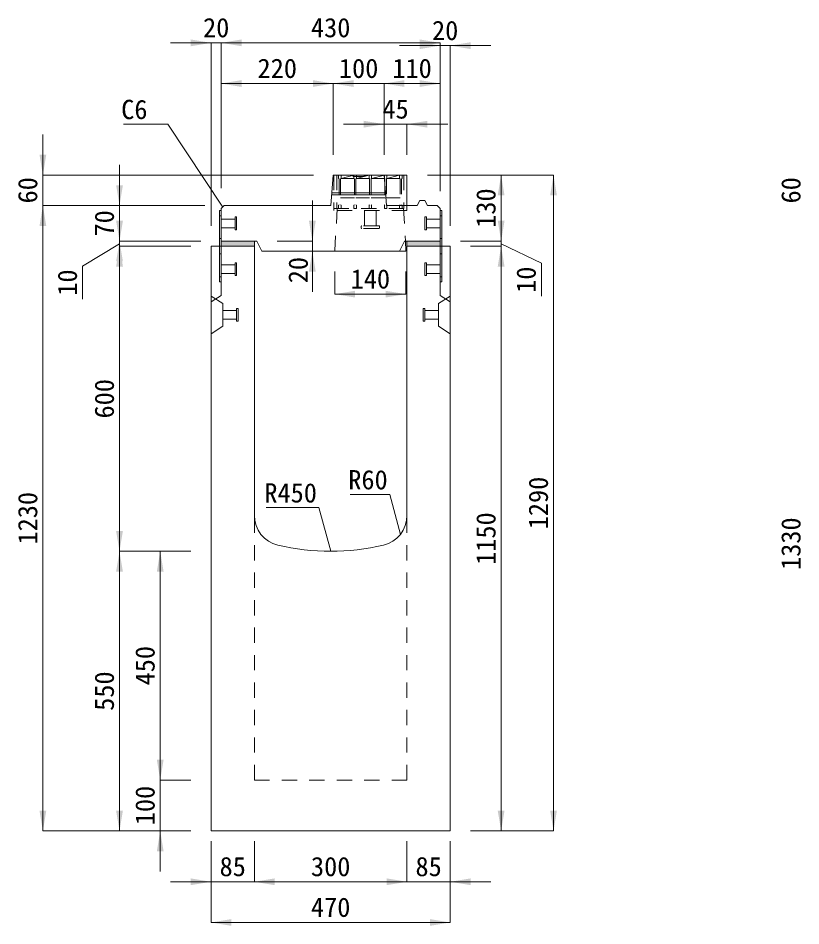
# Model space of a CAD drawing. Units: millimetres at full size, sheet at 1:40. Extents: x -1934 to 44546, y -100881 to -70395.
# Drawn here: x 15284 to 16822, y -98047 to -96262 of the extents above; entities that cross this region are included whole.
import ezdxf
from ezdxf.enums import TextEntityAlignment as Align

# ---------------------------------------------------------------- set-up
doc = ezdxf.new("R2010")
doc.units = ezdxf.units.MM
doc.header["$LTSCALE"] = 40
for name, pattern in [('CHAIN_DOUBLE_DASH', [23.5, 12, -1.5, 3.5, -1.5, 3.5, -1.5]), ('USER1', [1.35, 0.75, -0.6]), ('USER2', [1.35, 0.75, -0.6])]:
    doc.linetypes.add(name, pattern=pattern)
for name, color, linetype, lineweight in [('インサート', 92, 'USER2', 9), ('グレーチング', 7, 'USER2', 5), ('プレート', 7, 'USER1', 9), ('モルタル', 7, 'Continuous', 9), ('受枠', 3, 'USER2', 5), ('寸法線', 7, 'Continuous', 9), ('引出線', 4, 'Continuous', 9), ('本体', 2, 'Continuous', 13), ('補助線', 8, 'CHAIN_DOUBLE_DASH', 5)]:
    doc.layers.add(name, color=color, linetype=linetype, lineweight=lineweight)
doc.layers.add('ハッチング_モルタル', color=30, linetype='Continuous')
doc.styles.add('ＭＳ ゴシック', font='')
doc.styles.get('ＭＳ ゴシック').set_extended_font_data('MS Gothic')

# ---------------------------------------------------------------- blocks, each defined once
blk = doc.blocks.new('filled_arrow')
at = {"color": 0, "linetype": 'Continuous', "lineweight": -2}
blk.add_solid([(7.5, 1.25), (0, 0), (7.5, -1.25)], dxfattribs=at)

msp = doc.modelspace()

# ---------------------------------------------------------------- hatches: boundary and pattern name
at = {"layer": 'ハッチング_モルタル'}
for points in [[(15683.15, -96700.41), (15683.15, -96710.41), (15748.15, -96710.41), (15748.15, -96700.41)], [(16048.15, -96700.41), (16048.15, -96710.41), (16113.15, -96710.41), (16113.15, -96700.41)]]:
    msp.add_hatch(color=256, dxfattribs=at).paths.add_polyline_path(points)

# ---------------------------------------------------------------- linework, layer by layer
at = {"layer": 'インサート'}
for p, q in [((15683.15, -96656.91), (15710.15, -96656.91)), ((15683.15, -96656.91), (15683.15, -96673.91)), ((15713.15, -96652.91), (15710.15, -96652.91)), ((15710.15, -96652.91), (15710.15, -96677.91)), ((15713.15, -96677.91), (15713.15, -96652.91)), ((16083.15, -96652.91), (16086.15, -96652.91)), ((16083.15, -96677.91), (16083.15, -96652.91)), ((16086.15, -96652.91), (16086.15, -96677.91)), ((16113.15, -96656.91), (16086.15, -96656.91)), ((16113.15, -96656.91), (16113.15, -96673.91)), ((15683.15, -96673.91), (15710.15, -96673.91)), ((15710.15, -96677.91), (15713.15, -96677.91)), ((16086.15, -96677.91), (16083.15, -96677.91)), ((16113.15, -96673.91), (16086.15, -96673.91)), ((15683.15, -96746.91), (15710.15, -96746.91)), ((15683.15, -96746.91), (15683.15, -96763.91)), ((15713.15, -96742.91), (15710.15, -96742.91)), ((15710.15, -96742.91), (15710.15, -96767.91)), ((15713.15, -96767.91), (15713.15, -96742.91)), ((16083.15, -96742.91), (16086.15, -96742.91)), ((16083.15, -96767.91), (16083.15, -96742.91)), ((16086.15, -96742.91), (16086.15, -96767.91)), ((16113.15, -96746.91), (16086.15, -96746.91)), ((16113.15, -96746.91), (16113.15, -96763.91)), ((15683.15, -96763.91), (15710.15, -96763.91)), ((15710.15, -96767.91), (15713.15, -96767.91)), ((16086.15, -96767.91), (16083.15, -96767.91)), ((16113.15, -96763.91), (16086.15, -96763.91))]:
    msp.add_line(p, q, dxfattribs=at)
at = {"layer": 'インサート', "linetype": 'Continuous', "lineweight": 5}
for p, q in [((15686.15, -96853.91), (15686.15, -96836.91)), ((15713.15, -96836.91), (15686.15, -96836.91)), ((15713.15, -96857.91), (15713.15, -96832.91)), ((15716.15, -96832.91), (15713.15, -96832.91)), ((15716.15, -96857.91), (15716.15, -96832.91)), ((16080.15, -96832.91), (16080.15, -96857.91)), ((16080.15, -96832.91), (16083.15, -96832.91)), ((16083.15, -96832.91), (16083.15, -96857.91)), ((16083.15, -96836.91), (16110.15, -96836.91)), ((16110.15, -96836.91), (16110.15, -96853.91)), ((15713.15, -96853.91), (15686.15, -96853.91)), ((15716.15, -96857.91), (15713.15, -96857.91)), ((16080.15, -96857.91), (16083.15, -96857.91)), ((16083.15, -96853.91), (16110.15, -96853.91))]:
    msp.add_line(p, q, dxfattribs=at)
at = {"layer": 'グレーチング'}
for p, q in [((16038.65, -96570.91), (15913.65, -96570.91)), ((15913.65, -96570.91), (15913.65, -96576.91)), ((15913.65, -96576.91), (15914.65, -96577.91)), ((15914.65, -96577.91), (15914.65, -96628.91)), ((15918.65, -96576.91), (15917.65, -96577.91)), ((15917.65, -96577.91), (15917.65, -96628.91)), ((15918.65, -96570.91), (15918.65, -96576.91)), ((15918.65, -96576.91), (15943.65, -96570.91)), ((15918.65, -96576.91), (15943.65, -96576.91)), ((15943.65, -96570.91), (15943.65, -96576.91)), ((15943.65, -96576.91), (15944.65, -96577.91)), ((15944.65, -96577.91), (15944.65, -96628.91)), ((15948.65, -96576.91), (15947.65, -96577.91)), ((15947.65, -96577.91), (15947.65, -96628.91)), ((15948.65, -96570.91), (15948.65, -96576.91)), ((15948.65, -96576.91), (15973.65, -96570.91)), ((15948.65, -96576.91), (15973.65, -96576.91)), ((15973.65, -96570.91), (15973.65, -96576.91)), ((15973.65, -96576.91), (15974.65, -96577.91)), ((15974.65, -96577.91), (15974.65, -96628.91)), ((15978.65, -96576.91), (15977.65, -96577.91)), ((15977.65, -96577.91), (15977.65, -96628.91)), ((15978.65, -96570.91), (15978.65, -96576.91)), ((15978.65, -96576.91), (16003.65, -96570.91)), ((15978.65, -96576.91), (16003.65, -96576.91)), ((16003.65, -96570.91), (16003.65, -96576.91)), ((16003.65, -96576.91), (16004.65, -96577.91)), ((16004.65, -96577.91), (16004.65, -96628.91)), ((16008.65, -96576.91), (16007.65, -96577.91)), ((16007.65, -96577.91), (16007.65, -96628.91)), ((16008.65, -96570.91), (16008.65, -96576.91)), ((16008.65, -96576.91), (16033.65, -96570.91)), ((16008.65, -96576.91), (16033.65, -96576.91)), ((16033.65, -96570.91), (16033.65, -96576.91)), ((16033.65, -96576.91), (16034.65, -96577.91)), ((16034.65, -96577.91), (16034.65, -96628.91)), ((16038.65, -96576.91), (16037.65, -96577.91)), ((16037.65, -96577.91), (16037.65, -96628.91)), ((16038.65, -96570.91), (16038.65, -96576.91)), ((15917.65, -96614.91), (15944.65, -96614.91)), ((15947.65, -96614.91), (15974.65, -96614.91)), ((15977.65, -96614.91), (16004.65, -96614.91)), ((16007.65, -96614.91), (16034.65, -96614.91)), ((15913.65, -96629.91), (15914.65, -96628.91)), ((15913.65, -96635.91), (15913.65, -96629.91)), ((15918.65, -96629.91), (15917.65, -96628.91)), ((15918.65, -96635.91), (15918.65, -96629.91)), ((15943.65, -96629.91), (15944.65, -96628.91)), ((15943.65, -96635.91), (15943.65, -96629.91)), ((15948.65, -96629.91), (15947.65, -96628.91)), ((15948.65, -96635.91), (15948.65, -96629.91)), ((15973.65, -96629.91), (15974.65, -96628.91)), ((15973.65, -96635.91), (15973.65, -96629.91)), ((15978.65, -96629.91), (15977.65, -96628.91)), ((15978.65, -96635.91), (15978.65, -96629.91)), ((16003.65, -96629.91), (16004.65, -96628.91)), ((16003.65, -96635.91), (16003.65, -96629.91)), ((16008.65, -96629.91), (16007.65, -96628.91)), ((16008.65, -96635.91), (16008.65, -96629.91)), ((16033.65, -96629.91), (16034.65, -96628.91)), ((16033.65, -96635.91), (16033.65, -96629.91)), ((16038.65, -96629.91), (16037.65, -96628.91)), ((16038.65, -96635.91), (16038.65, -96629.91)), ((15913.65, -96635.91), (15918.65, -96635.91)), ((15943.65, -96635.91), (15948.65, -96635.91)), ((15973.65, -96635.91), (15978.65, -96635.91)), ((16003.65, -96635.91), (16008.65, -96635.91)), ((16033.65, -96635.91), (16038.65, -96635.91))]:
    msp.add_line(p, q, dxfattribs=at)
at = {"layer": 'プレート'}
for p, q in [((15683.15, -96650.41), (15679.95, -96650.41)), ((16116.35, -96650.41), (16113.15, -96650.41)), ((15683.15, -96695.41), (15679.95, -96695.41)), ((16116.35, -96695.41), (16113.15, -96695.41)), ((15683.15, -96725.41), (15679.95, -96725.41)), ((16116.35, -96725.41), (16113.15, -96725.41)), ((15683.15, -96770.41), (15679.95, -96770.41)), ((16116.35, -96770.41), (16113.15, -96770.41))]:
    msp.add_line(p, q, dxfattribs=at)
at = {"layer": 'プレート', "linetype": 'Continuous'}
for points in [[(15679.95, -96780.41), (15679.95, -96640.41), (15683.15, -96640.41), (15683.15, -96780.41)], [(16113.15, -96780.41), (16113.15, -96640.41), (16116.35, -96640.41), (16116.35, -96780.41)]]:
    msp.add_lwpolyline(points, close=True, dxfattribs=at)
at = {"layer": 'モルタル', "lineweight": 13}
msp.add_lwpolyline([(15683.15, -96700.41), (15748.15, -96700.41), (15748.15, -96710.41), (15683.15, -96710.41)], close=True, dxfattribs=at)
at = {"layer": 'モルタル'}
msp.add_lwpolyline([(16048.15, -96700.41), (16113.15, -96700.41), (16113.15, -96710.41), (16048.15, -96710.41)], close=True, dxfattribs=at)
at = {"layer": '受枠', "linetype": 'Continuous'}
for q in [(15904.15, -96570.41), (16048.15, -96630.41)]:
    msp.add_line((16048.15, -96570.41), q, dxfattribs=at)
at = {"layer": '受枠'}
for p, q in [((15904.15, -96570.41), (15904.15, -96640.41)), ((15910.15, -96570.41), (15910.15, -96635.91)), ((16042.15, -96570.41), (16042.15, -96635.91)), ((16048.15, -96630.41), (16048.15, -96640.41)), ((15904.15, -96635.91), (16048.15, -96635.91)), ((16048.15, -96640.41), (15904.15, -96640.41)), ((15964.82, -96670.08), (15964.82, -96640.41)), ((15987.48, -96670.08), (15987.48, -96640.41)), ((15992.95, -96670.08), (15959.35, -96670.08)), ((15958.28, -96671.14), (15958.28, -96674.34)), ((15992.95, -96675.41), (15959.35, -96675.41)), ((15994.02, -96671.14), (15994.02, -96674.34))]:
    msp.add_line(p, q, dxfattribs=at)
for centre, start, end in [((15959.35, -96671.14), 90, 180), ((15992.95, -96671.14), 0, 90), ((15959.35, -96674.34), 180, 270), ((15992.95, -96674.34), 270, 0)]:
    msp.add_arc(centre, 1.07, start, end, dxfattribs=at)
at = {"layer": '寸法線'}
for p, q in [((15763.15, -96310.41), (15583.15, -96310.41)), ((15663.15, -96670.41), (15663.15, -96310.41)), ((15683.15, -96310.41), (16113.15, -96310.41)), ((15683.15, -96596.41), (15683.15, -96310.41)), ((15683.15, -96596.41), (15683.15, -96310.41)), ((16113.15, -96596.41), (16113.15, -96310.41)), ((16033.15, -96315.91), (16213.15, -96315.91)), ((16113.15, -96601.91), (16113.15, -96315.91)), ((16133.15, -96670.41), (16133.15, -96315.91)), ((15683.15, -96390.41), (15903.15, -96390.41)), ((15683.15, -96596.41), (15683.15, -96390.41)), ((15903.15, -96530.41), (15903.15, -96390.41)), ((16083.15, -96390.41), (15903.15, -96390.41)), ((15903.15, -96530.41), (15903.15, -96390.41)), ((16003.15, -96390.41), (16113.15, -96390.41)), ((16003.15, -96530.41), (16003.15, -96390.41)), ((16113.15, -96596.41), (16113.15, -96390.41)), ((16128.15, -96470.41), (15923.15, -96470.41)), ((16003.15, -96530.41), (16003.15, -96470.41)), ((16048.15, -96530.41), (16048.15, -96470.41)), ((15332.55, -96490.41), (15332.55, -96710.41)), ((16003.15, -96530.41), (16003.15, -96500.41)), ((15483.15, -96780.41), (15483.15, -96550.41)), ((15864.15, -96570.41), (15332.55, -96570.41)), ((16088.15, -96570.41), (16336.13, -96570.41)), ((16088.15, -96570.41), (16233.15, -96570.41)), ((16233.15, -96700.41), (16233.15, -96570.41)), ((16336.13, -97860.41), (16336.13, -96570.41)), ((15332.55, -97860.41), (15332.55, -96630.41)), ((15651.15, -96630.41), (15332.55, -96630.41)), ((15649.15, -96630.41), (15332.55, -96630.41)), ((15483.15, -96620.41), (15483.15, -96790.41)), ((15649.15, -96630.41), (15483.15, -96630.41)), ((15862.12, -96620.41), (15862.12, -96800.41)), ((16233.15, -96620.41), (16233.15, -96790.41)), ((15483.15, -96705.41), (15410.54, -96749.45)), ((15643.15, -96700.41), (15483.15, -96700.41)), ((15643.15, -96700.41), (15483.15, -96700.41)), ((15793.15, -96700.41), (15862.12, -96700.41)), ((16153.15, -96700.41), (16233.15, -96700.41)), ((16153.15, -96700.41), (16233.15, -96700.41)), ((16233.15, -96705.41), (16312.18, -96743.84)), ((15483.15, -97310.41), (15483.15, -96710.41)), ((15623.15, -96710.41), (15483.15, -96710.41)), ((15623.15, -96710.41), (15483.15, -96710.41)), ((15803.15, -96720.41), (15862.12, -96720.41)), ((16173.15, -96710.41), (16233.15, -96710.41)), ((16173.15, -96710.41), (16233.15, -96710.41)), ((16233.15, -97860.41), (16233.15, -96710.41)), ((15410.54, -96749.45), (15410.54, -96814.32)), ((16312.18, -96743.84), (16312.18, -96808.71)), ((15906.15, -96760.41), (15906.15, -96804.64)), ((16046.15, -96760.41), (16046.15, -96804.64)), ((15906.15, -96804.64), (16046.15, -96804.64)), ((15623.15, -97310.41), (15483.15, -97310.41)), ((15483.15, -97860.41), (15483.15, -97310.41)), ((15623.15, -97310.41), (15483.15, -97310.41)), ((15563.15, -97760.41), (15563.15, -97310.41)), ((15623.15, -97310.41), (15563.15, -97310.41)), ((15563.15, -97940.41), (15563.15, -97680.41)), ((15623.15, -97760.41), (15563.15, -97760.41)), ((15623.15, -97760.41), (15563.15, -97760.41)), ((15623.15, -97860.41), (15332.55, -97860.41)), ((15623.15, -97860.41), (15483.15, -97860.41)), ((15623.15, -97860.41), (15563.15, -97860.41)), ((16173.15, -97860.41), (16336.13, -97860.41)), ((16173.15, -97860.41), (16233.15, -97860.41)), ((15663.15, -97880.41), (15663.15, -97960.41)), ((15663.15, -97880.41), (15663.15, -98040.41)), ((15748.15, -97880.41), (15748.15, -97960.41)), ((15748.15, -97880.41), (15748.15, -97960.41)), ((16048.15, -97880.41), (16048.15, -97960.41)), ((16048.15, -97880.41), (16048.15, -97960.41)), ((16133.15, -97880.41), (16133.15, -97960.41)), ((16133.15, -97880.41), (16133.15, -98040.41)), ((15583.15, -97960.41), (15828.15, -97960.41)), ((15748.15, -97960.41), (16048.15, -97960.41)), ((15968.15, -97960.41), (16213.15, -97960.41)), ((15663.15, -98040.41), (16133.15, -98040.41))]:
    msp.add_line(p, q, dxfattribs=at)
at = {"layer": '引出線'}
for points in [[(15686.15, -96633.41), (15578.15, -96470.41), (15491.05, -96470.41)], [(16035.22, -97277.1), (16014.21, -97198.68), (15936.71, -97198.68)], [(15898.15, -97310.41), (15875.13, -97224.49), (15771.64, -97224.49)]]:
    msp.add_lwpolyline(points, dxfattribs=at)
at = {"layer": '本体'}
for p, q in [((15898.15, -96630.41), (15903.15, -96570.41)), ((15903.15, -96570.41), (15940.15, -96570.41)), ((15940.15, -96570.41), (15943.15, -96573.41)), ((15943.15, -96573.41), (15963.15, -96573.41)), ((15963.15, -96573.41), (15966.15, -96570.41)), ((15966.15, -96570.41), (16003.15, -96570.41)), ((16003.15, -96570.41), (16008.15, -96630.41)), ((16006.4, -96609.41), (15899.9, -96609.41)), ((16006.07, -96605.41), (15900.23, -96605.41)), ((15683.15, -96636.41), (15689.15, -96630.41)), ((15689.15, -96630.41), (15898.15, -96630.41)), ((16008.15, -96630.41), (16068.15, -96630.41)), ((16068.15, -96630.41), (16073.15, -96620.41)), ((16073.15, -96620.41), (16083.15, -96620.41)), ((16083.15, -96620.41), (16088.15, -96630.41)), ((16088.15, -96630.41), (16107.15, -96630.41)), ((16107.15, -96630.41), (16113.15, -96636.41)), ((15683.15, -96636.41), (15683.15, -96700.41)), ((16113.15, -96636.41), (16113.15, -96700.41)), ((15683.15, -96700.41), (15753.15, -96700.41)), ((15753.15, -96700.41), (15763.15, -96720.41)), ((16043.15, -96700.41), (16033.15, -96720.41)), ((16043.15, -96700.41), (16113.15, -96700.41)), ((15763.15, -96720.41), (16033.15, -96720.41))]:
    msp.add_line(p, q, dxfattribs=at)
at = {"layer": '本体', "linetype": 'USER2', "lineweight": 9}
for p, q in [((15911.15, -96635.91), (15906.15, -96720.41)), ((16041.15, -96635.91), (16044.97, -96700.41))]:
    msp.add_line(p, q, dxfattribs=at)
at = {"layer": '本体', "lineweight": 20}
for p, q in [((15663.15, -97860.41), (15663.15, -96710.41)), ((15663.15, -96710.41), (15748.15, -96710.41)), ((15683.15, -96710.41), (15748.15, -96710.41)), ((15683.15, -96710.41), (15683.15, -96807.41)), ((15748.15, -97239.89), (15748.15, -96710.41)), ((16048.15, -97240.28), (16048.15, -96710.41)), ((16048.15, -96710.41), (16133.15, -96710.41)), ((16113.15, -96710.41), (16113.15, -96807.41)), ((16133.15, -97860.41), (16133.15, -96710.41)), ((15663.15, -96819.92), (15683.15, -96807.41)), ((15663.15, -96808.41), (15686.15, -96822.91)), ((16110.15, -96822.91), (16133.15, -96808.41)), ((16133.15, -96819.92), (16113.15, -96807.41)), ((15686.15, -96867.91), (15686.15, -96822.91)), ((16110.15, -96867.91), (16110.15, -96822.91)), ((15686.15, -96867.91), (15663.15, -96882.41)), ((16133.15, -96882.41), (16110.15, -96867.91)), ((15663.15, -97860.41), (16133.15, -97860.41))]:
    msp.add_line(p, q, dxfattribs=at)
at = {"layer": '本体', "linetype": 'USER2', "lineweight": 20}
for p, q in [((15748.15, -97760.41), (15748.15, -97239.89)), ((16048.15, -97760.41), (16048.15, -97240.28))]:
    msp.add_line(p, q, dxfattribs=at)
at = {"layer": '本体', "linetype": 'USER1', "lineweight": 20}
msp.add_line((15748.15, -97760.41), (16048.15, -97760.41), dxfattribs=at)
at = {"layer": '本体', "lineweight": 20}
for centre, radius, start, end in [((15808.15, -97239.89), 60, 180, 256.65756), ((15988.15, -97239.89), 60, 283.34239, 0), ((15898.15, -96860.41), 450, 256.65756, 283.34239)]:
    msp.add_arc(centre, radius, start, end, dxfattribs=at)
at = {"layer": '補助線'}
for p in [(16044.97, -96700.41), (16033.15, -96720.41)]:
    msp.add_line(p, (16046.15, -96720.41), dxfattribs=at)

# ---------------------------------------------------------------- block references
at = {"layer": '寸法線', "xscale": 5.33, "yscale": 5.33}
for p, rotation in [((15663.15, -96310.41), 180), ((16113.15, -96310.41), 180), ((16113.15, -96315.91), 180), ((15903.15, -96390.41), 180), ((16113.15, -96390.41), 180), ((16003.15, -96470.41), 180), ((15332.55, -96570.41), 90), ((16233.15, -96570.41), 270), ((16336.13, -96570.41), 270), ((15483.15, -96630.41), 90), ((15332.55, -96630.41), 270), ((15332.55, -96630.41), 270), ((15483.15, -96700.41), 90), ((15862.12, -96700.41), 90), ((16233.15, -96700.41), 90), ((16233.15, -96700.41), 90), ((15483.15, -96700.41), 270), ((15483.15, -96710.41), 270), ((15483.15, -96710.41), 270), ((15862.12, -96720.41), 270), ((16233.15, -96710.41), 270), ((16233.15, -96710.41), 270), ((16046.15, -96804.64), 180), ((15483.15, -97310.41), 90), ((15483.15, -97310.41), 270), ((15563.15, -97310.41), 270), ((15563.15, -97760.41), 90), ((15563.15, -97760.41), 90), ((15332.55, -97860.41), 90), ((15483.15, -97860.41), 90), ((16233.15, -97860.41), 90), ((16336.13, -97860.41), 90), ((15563.15, -97860.41), 270), ((15663.15, -97960.41), 180), ((16048.15, -97960.41), 180), ((16048.15, -97960.41), 180), ((16133.15, -98040.41), 180)]:
    msp.add_blockref('filled_arrow', p, dxfattribs=dict(at, rotation=rotation))
for p in [(15683.15, -96310.41), (15683.15, -96310.41), (16133.15, -96315.91), (15683.15, -96390.41), (15903.15, -96390.41), (16003.15, -96390.41), (16003.15, -96390.41), (16048.15, -96470.41), (15906.15, -96804.64), (15748.15, -97960.41), (15748.15, -97960.41), (16133.15, -97960.41), (15663.15, -98040.41)]:
    msp.add_blockref('filled_arrow', p, dxfattribs=at)
at = {"layer": '引出線', "xscale": 0.133, "yscale": 0.133}
for p, rotation in [((15686.15, -96633.41), 123.5), ((16035.22, -97277.1), 105), ((15898.15, -97310.41), 105)]:
    msp.add_blockref('filled_arrow', p, dxfattribs=dict(at, rotation=rotation))

# ---------------------------------------------------------------- texts
at = {"layer": '寸法線', "style": 'ＭＳ ゴシック'}
for s, p in [('20', (15673.15, -96280.41)), ('430', (15898.15, -96280.41)), ('20', (16123.15, -96285.91)), ('220', (15793.15, -96360.41)), ('100', (15953.15, -96360.41)), ('110', (16058.15, -96360.41)), ('45', (16025.65, -96440.41)), ('140', (15976.15, -96774.64)), ('85', (15705.65, -97930.41)), ('300', (15898.15, -97930.41)), ('85', (16090.65, -97930.41)), ('470', (15898.15, -98010.41))]:
    msp.add_text(s, height=37.98, dxfattribs=at).set_placement(p, align=Align.MIDDLE_CENTER)
for s, p in [('60', (15302.55, -96600.41)), ('60', (16802.55, -96600.41)), ('130', (16203.15, -96635.41)), ('70', (15453.15, -96665.41)), ('20', (15834.12, -96757.42)), ('10', (15380.54, -96781.88)), ('10', (16282.18, -96776.27)), ('600', (15453.15, -97010.41)), ('1290', (16306.13, -97215.41)), ('1230', (15302.55, -97245.41)), ('1150', (16203.15, -97285.41)), ('1330', (16802.55, -97295.41)), ('450', (15533.15, -97535.41)), ('550', (15453.15, -97585.41)), ('100', (15533.15, -97810.41))]:
    msp.add_text(s, height=37.98, rotation=90, dxfattribs=at).set_placement(p, align=Align.MIDDLE_CENTER)
at = {"layer": '引出線', "style": 'ＭＳ ゴシック'}
for s, p in [('C6', (15538.15, -96422.41)), ('R60', (16010.21, -97150.68)), ('R450', (15871.13, -97176.49))]:
    msp.add_text(s, height=37.98, dxfattribs=at).set_placement(p, align=Align.TOP_RIGHT)

doc.saveas('drawing.dxf')
